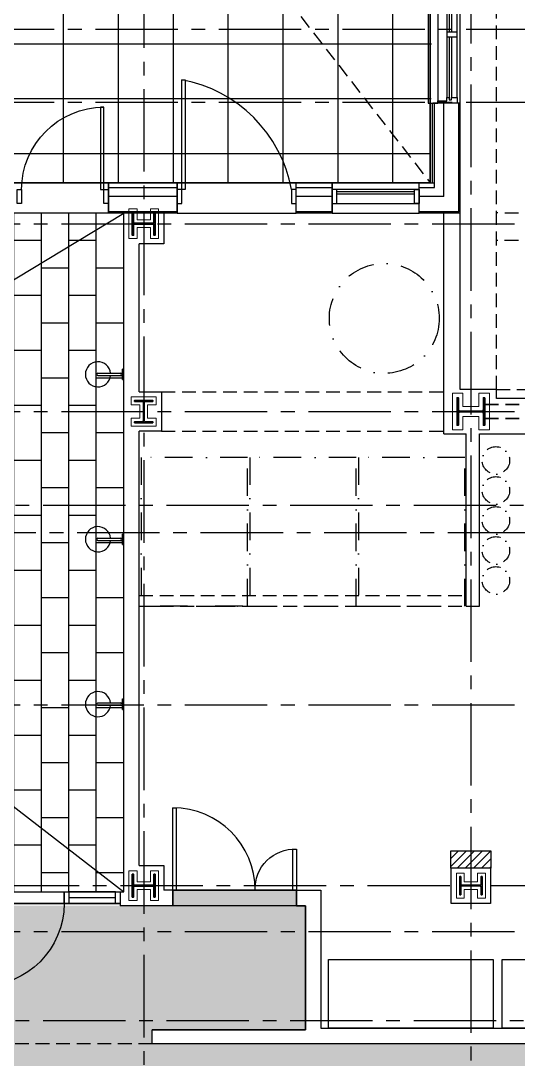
# Model space of a CAD drawing. Header units: inches. Extents: x 5931 to 10048, y 0 to 3185.
# Drawn here: x 7290.3 to 7507.7, y 1166.5 to 1619.9 of the extents above; entities that cross this region are included whole.
import ezdxf

# ---------------------------------------------------------------- set-up
doc = ezdxf.new("R2010")
doc.units = ezdxf.units.IN
doc.header["$LTSCALE"] = 48
doc.header["$MEASUREMENT"] = 0
for name, pattern in [('CENTER2', [1.125, 0.75, -0.125, 0.125, -0.125]), ('DASHDOT2', [0.5, 0.25, -0.125, 0, -0.125]), ('HIDDEN', [0.375, 0.25, -0.125]), ('HIDDEN2', [0.1875, 0.125, -0.0625])]:
    doc.linetypes.add(name, pattern=pattern)
for name, color, linetype in [('_0_Objects', 8, 'Continuous'), ('A-Door', 8, 'Continuous'), ('A-Door-Head', 8, 'Continuous'), ('A-Eqpm-NIC', 8, 'DASHDOT2'), ('A-Flor-Case', 8, 'Continuous'), ('A-Flor-Case-Full Height', 8, 'Continuous'), ('A-Flor-Pattern', 8, 'Continuous'), ('A-Flor-Pool-Acc', 8, 'Continuous'), ('A-Flor-Soffit', 8, 'HIDDEN2'), ('A-Flor-Spcl', 8, 'Continuous'), ('A-Flor-Wall Mtd Fixture', 8, 'Continuous'), ('A-Glaz', 8, 'Continuous'), ('A-Glaz-Sill', 8, 'Continuous'), ('A-Grid(3-32)', 8, 'CENTER2'), ('A-Roof-Drain', 8, 'Continuous'), ('A-Wall-Full', 8, 'Continuous'), ('A-Wall-Hatch', 8, 'Continuous')]:
    doc.layers.add(name, color=color, linetype=linetype)
for name, color, linetype, lineweight in [('A-Detl-Hatch', 8, 'Continuous', 18), ('S-Detl-Hatch', 8, 'Continuous', 18), ('S-Detl-Wide', 8, 'Continuous', 35)]:
    doc.layers.add(name, color=color, linetype=linetype, lineweight=lineweight)
doc.layers.add('G-Anno-Nplt', color=8, linetype='Continuous', lineweight=18, plot=False)
doc.styles.get("Standard").update_dxf_attribs({"font": 'arial.ttf'})

# ---------------------------------------------------------------- blocks, each defined once
blk = doc.blocks.new('EXTERIOR WINDOW 3')
at = {"layer": 'A-Glaz'}
for p, q in [((5693, -8445.75), (5693, -8419.25)), ((5694, -8445.75), (5694, -8419.25)), ((5695, -8474.25), (5695, -8419.25)), ((5693, -8474.25), (5693, -8447.75)), ((5694, -8474.25), (5694, -8447.75))]:
    blk.add_line(p, q, dxfattribs=at)
for points in [[(5693, -8419.25), (5690.5, -8419.25), (5690.5, -8416.75), (5699, -8416.75), (5699, -8417.75), (5695, -8417.75), (5695, -8419.25), (5694, -8419.25), (5694, -8418.25), (5693, -8418.25), (5693, -8419.25)], [(5693, -8474.25), (5690.5, -8474.25), (5690.5, -8476.75), (5699, -8476.75), (5699, -8475.75), (5695, -8475.75), (5695, -8474.25), (5694, -8474.25), (5694, -8475.25), (5693, -8475.25), (5693, -8474.25)]]:
    blk.add_lwpolyline(points, dxfattribs=at)
blk.add_lwpolyline([(5690.5, -8445.75), (5690.5, -8447.75), (5695, -8447.75), (5695, -8445.75)], close=True, dxfattribs=at)
at = {"layer": 'A-Glaz-Sill'}
for p, q in [((5689.12, -8416.75), (5689.12, -8476.75)), ((5690.5, -8419.25), (5690.5, -8474.25)), ((5699, -8475.75), (5699, -8417.75))]:
    blk.add_line(p, q, dxfattribs=at)
blk.add_lwpolyline([(5699, -8476.75), (5703.12, -8476.75), (5703.12, -8416.75), (5699, -8416.75)], dxfattribs=at)
blk = doc.blocks.new('Door 36in')
blk.add_lwpolyline([(0, 36), (1.5, 36), (1.5, 0), (0, 0)], close=True)
blk.add_arc((0, 0), 36, 0, 90)
blk = doc.blocks.new('1ST FLOOR CORE & SHELL')
at = {"layer": 'A-Door'}
blk.add_lwpolyline([(3345.13, -8447.88), (3346.63, -8447.88), (3346.63, -8495.88), (3345.13, -8495.88)], close=True, dxfattribs=at)
blk.add_arc((3334.23, -8506.77), 59.9, 10.4841, 79.5159, dxfattribs=at)
at = {"layer": 'A-Glaz'}
for p, q in [((3446.88, -8496.88), (3412.88, -8496.88)), ((3446.88, -8497.88), (3412.88, -8497.88))]:
    blk.add_line(p, q, dxfattribs=at)
for points in [[(3275.13, -8501.88), (3273.13, -8501.88), (3273.13, -8495.88), (3275.13, -8495.88)], [(3313.13, -8501.88), (3311.13, -8501.88), (3311.13, -8495.88), (3313.13, -8495.88)], [(3343.13, -8501.88), (3345.13, -8501.88), (3345.13, -8495.88), (3343.13, -8495.88)], [(3393.13, -8501.88), (3395.13, -8501.88), (3395.13, -8495.88), (3393.13, -8495.88)], [(3410.88, -8501.88), (3412.88, -8501.88), (3412.88, -8495.88), (3410.88, -8495.88)], [(3448.88, -8501.88), (3446.88, -8501.88), (3446.88, -8495.88), (3448.88, -8495.88)]]:
    blk.add_lwpolyline(points, close=True, dxfattribs=at)
at = {"layer": 'A-Glaz-Sill'}
for p, q in [((3448.88, -8495.88), (3412.88, -8495.88)), ((3412.88, -8501.88), (3448.88, -8501.88))]:
    blk.add_line(p, q, dxfattribs=at)
at = {"layer": 'A-Wall-Full'}
for p, q in [((3453.75, -8492.88), (3453.75, -8458.12)), ((3466.87, -8458.12), (3454.87, -8458.12)), ((3466.87, -8506.13), (3466.87, -8458.12)), ((3313.13, -8492.88), (3343.13, -8492.88)), ((3313.13, -8506.13), (3313.13, -8492.88)), ((3343.13, -8506.13), (3343.13, -8492.88)), ((3395.13, -8506.13), (3395.13, -8492.88)), ((3395.13, -8492.88), (3410.88, -8492.88)), ((3410.88, -8506.13), (3410.88, -8492.88)), ((3448.88, -8492.88), (3455.62, -8492.88)), ((3448.88, -8506.13), (3448.88, -8492.88)), ((3343.13, -8506.13), (3313.13, -8506.13)), ((3410.88, -8506.13), (3395.13, -8506.13)), ((3466.87, -8506.13), (3448.88, -8506.13))]:
    blk.add_line(p, q, dxfattribs=at)
at = {"layer": 'A-Wall-Hatch'}
for p, q in [((3454.75, -8492.88), (3454.75, -8458.12)), ((3455.62, -8494.88), (3455.62, -8458.12)), ((3459.62, -8498.88), (3459.62, -8458.12)), ((3466.25, -8505.5), (3466.25, -8458.12)), ((3313.13, -8494.88), (3343.13, -8494.88)), ((3395.13, -8494.88), (3410.88, -8494.88)), ((3448.88, -8494.88), (3455.62, -8494.88)), ((3343.13, -8498.88), (3313.13, -8498.88)), ((3410.88, -8498.88), (3395.13, -8498.88)), ((3459.62, -8498.88), (3448.88, -8498.88)), ((3343.13, -8505.5), (3313.13, -8505.5)), ((3410.88, -8505.5), (3395.13, -8505.5)), ((3466.25, -8505.5), (3448.88, -8505.5))]:
    blk.add_line(p, q, dxfattribs=at)
at = {"rotation": 180}
blk.add_blockref('EXTERIOR WINDOW 3', (9156, -16874.88), dxfattribs=at)
at = {"layer": 'A-Door', "xscale": -1}
blk.add_blockref('Door 36in', (3311.13, -8495.88), dxfattribs=at)
blk = doc.blocks.new('*U10')
at = {"layer": 'A-Detl-Hatch'}
h = blk.add_hatch(dxfattribs=at)
h.set_pattern_fill('ANSI32', color=256, scale=6, style=0)
h.set_pattern_definition([(45, (0, -6.06), (-1.591, 1.591), []), (45, (1.0607, -6.06), (-1.591, 1.591), [])])
edge = h.paths.add_edge_path()
edge.add_line((6, -12.12), (6, -11.515))
edge.add_line((6, -11.515), (0.795, -11.515))
edge.add_arc((0.795, -10.915), 0.6, 180, 270, ccw=False)
edge.add_line((0.195, -10.915), (0.195, -1.205))
edge.add_arc((0.795, -1.205), 0.6, 90, 180, ccw=False)
edge.add_line((0.795, -0.605), (6, -0.605))
edge.add_line((6, -0.605), (6, 0))
edge.add_line((6, 0), (-6, 0))
edge.add_line((-6, 0), (-6, -0.605))
edge.add_line((-6, -0.605), (-0.795, -0.605))
edge.add_arc((-0.795, -1.205), 0.6, 0, 90, ccw=False)
edge.add_line((-0.195, -1.205), (-0.195, -10.915))
edge.add_arc((-0.795, -10.915), 0.6, 270, 360, ccw=False)
edge.add_line((-0.795, -11.515), (-6, -11.515))
edge.add_line((-6, -11.515), (-6, -12.12))
edge.add_line((-6, -12.12), (6, -12.12))
at = {"linetype": 'ByBlock'}
blk.add_lwpolyline([(6, -12.12), (6, -11.515), (0.795, -11.515, -0.4142136), (0.195, -10.915), (0.195, -1.205, -0.4142136), (0.795, -0.605), (6, -0.605), (6, 0), (-6, 0), (-6, -0.605), (-0.795, -0.605, -0.4142136), (-0.195, -1.205), (-0.195, -10.915, -0.4142136), (-0.795, -11.515), (-6, -11.515), (-6, -12.12)], format="xyb", close=True, dxfattribs=at)
blk = doc.blocks.new('W12X65')
at = {"layer": 'S-Detl-Hatch'}
blk.add_lwpolyline([(13860.59, -7310.28), (13860.59, -7305.67), (13854.79, -7305.67), (13854.79, -7298.76), (13860.59, -7298.76), (13860.59, -7294.16), (13844.59, -7294.16), (13844.59, -7298.76), (13850.4, -7298.76), (13850.4, -7305.67), (13844.59, -7305.67), (13844.59, -7310.28)], close=True, dxfattribs=at)
at = {"layer": 'S-Detl-Wide'}
blk.add_blockref('*U10', (13852.59, -7296.16), dxfattribs=at)
blk = doc.blocks.new('*U9')
at = {"layer": 'A-Detl-Hatch'}
h = blk.add_hatch(dxfattribs=at)
h.set_pattern_fill('ANSI32', color=256, scale=6, style=0)
h.set_pattern_definition([(45, (0, -4.865), (-1.591, 1.591), []), (45, (1.0607, -4.865), (-1.591, 1.591), [])])
edge = h.paths.add_edge_path()
edge.add_line((3.98, -9.73), (3.98, -9.295))
edge.add_line((3.98, -9.295), (0.645, -9.295))
edge.add_arc((0.645, -8.795), 0.5, 180, 270, ccw=False)
edge.add_line((0.145, -8.795), (0.145, -0.935))
edge.add_arc((0.645, -0.935), 0.5, 90, 180, ccw=False)
edge.add_line((0.645, -0.435), (3.98, -0.435))
edge.add_line((3.98, -0.435), (3.98, 0))
edge.add_line((3.98, 0), (-3.98, 0))
edge.add_line((-3.98, 0), (-3.98, -0.435))
edge.add_line((-3.98, -0.435), (-0.645, -0.435))
edge.add_arc((-0.645, -0.935), 0.5, 0, 90, ccw=False)
edge.add_line((-0.145, -0.935), (-0.145, -8.795))
edge.add_arc((-0.645, -8.795), 0.5, -90, 0, ccw=False)
edge.add_line((-0.645, -9.295), (-3.98, -9.295))
edge.add_line((-3.98, -9.295), (-3.98, -9.73))
edge.add_line((-3.98, -9.73), (3.98, -9.73))
at = {"linetype": 'ByBlock'}
blk.add_lwpolyline([(3.98, -9.73), (3.98, -9.295), (0.645, -9.295, -0.4142136), (0.145, -8.795), (0.145, -0.935, -0.4142136), (0.645, -0.435), (3.98, -0.435), (3.98, 0), (-3.98, 0), (-3.98, -0.435), (-0.645, -0.435, -0.4142136), (-0.145, -0.935), (-0.145, -8.795, -0.4142136), (-0.645, -9.295), (-3.98, -9.295), (-3.98, -9.73)], format="xyb", close=True, dxfattribs=at)
blk = doc.blocks.new('W10X33')
at = {"layer": 'S-Detl-Hatch'}
blk.add_lwpolyline([(13773.28, -7309.78), (13773.28, -7306.34), (13769.45, -7306.34), (13769.45, -7300.48), (13773.28, -7300.48), (13773.28, -7297.05), (13762.32, -7297.05), (13762.32, -7300.48), (13766.16, -7300.48), (13766.16, -7306.34), (13762.32, -7306.34), (13762.32, -7309.78)], close=True, dxfattribs=at)
at = {"layer": 'S-Detl-Wide'}
blk.add_blockref('*U9', (13767.8, -7298.55), dxfattribs=at)
blk = doc.blocks.new('*U16')
at = {"layer": 'A-Detl-Hatch'}
h = blk.add_hatch(dxfattribs=at)
h.set_pattern_fill('ANSI32', color=256, scale=6, style=0)
h.set_pattern_definition([(45, (0, -4.99), (-1.591, 1.591), []), (45, (1.0607, -4.99), (-1.591, 1.591), [])])
edge = h.paths.add_edge_path()
edge.add_line((5, -9.98), (5, -9.42))
edge.add_line((5, -9.42), (0.67, -9.42))
edge.add_arc((0.67, -8.92), 0.5, 180, 270, ccw=False)
edge.add_line((0.17, -8.92), (0.17, -1.06))
edge.add_arc((0.67, -1.06), 0.5, 90, 180, ccw=False)
edge.add_line((0.67, -0.56), (5, -0.56))
edge.add_line((5, -0.56), (5, 0))
edge.add_line((5, 0), (-5, 0))
edge.add_line((-5, 0), (-5, -0.56))
edge.add_line((-5, -0.56), (-0.67, -0.56))
edge.add_arc((-0.67, -1.06), 0.5, 0, 90, ccw=False)
edge.add_line((-0.17, -1.06), (-0.17, -8.92))
edge.add_arc((-0.67, -8.92), 0.5, -90, 0, ccw=False)
edge.add_line((-0.67, -9.42), (-5, -9.42))
edge.add_line((-5, -9.42), (-5, -9.98))
edge.add_line((-5, -9.98), (5, -9.98))
at = {"linetype": 'ByBlock'}
blk.add_lwpolyline([(5, -9.98), (5, -9.42), (0.67, -9.42, -0.414214), (0.17, -8.92), (0.17, -1.06, -0.414214), (0.67, -0.56), (5, -0.56), (5, 0), (-5, 0), (-5, -0.56), (-0.67, -0.56, -0.414214), (-0.17, -1.06), (-0.17, -8.92, -0.414214), (-0.67, -9.42), (-5, -9.42), (-5, -9.98)], format="xyb", close=True, dxfattribs=at)
blk = doc.blocks.new('W10x49')
at = {"layer": 'S-Detl-Hatch'}
blk.add_lwpolyline([(14011.1, -7309.78), (14011.1, -7306.22), (14006.27, -7306.22), (14006.27, -7300.36), (14011.1, -7300.36), (14011.1, -7296.8), (13998.1, -7296.8), (13998.1, -7300.36), (14002.93, -7300.36), (14002.93, -7306.22), (13998.1, -7306.22), (13998.1, -7309.78)], close=True, dxfattribs=at)
at = {"layer": 'S-Detl-Wide'}
blk.add_blockref('*U16', (14004.6, -7298.3), dxfattribs=at)
blk = doc.blocks.new('1ST FLOOR - STRUCTURAL GRID')
at = {"layer": 'A-Grid(3-32)'}
for p, q in [((3328.5, -7426.01), (3328.5, -9520.75)), ((3471.5, -7424.01), (3471.5, -9520.75)), ((2119.38, -8425.75), (5912.5, -8425.75)), ((2119.38, -8457.75), (5912.5, -8457.75)), ((2104.5, -8510.75), (5927.38, -8510.75)), ((2104.5, -8592.75), (5927.38, -8592.75)), ((5912.5, -8633.75), (2120.87, -8633.75)), ((5927.38, -8645.75), (2104.5, -8645.75)), ((2104.5, -8720.75), (5927.38, -8720.75)), ((2130.3, -8799.75), (5901.58, -8799.75)), ((2104.5, -8819.75), (5927.38, -8819.75)), ((5912.5, -8858.75), (2119.31, -8858.75))]:
    blk.add_line(p, q, dxfattribs=at)
at = {"layer": 'S-Detl-Wide', "linetype": 'HIDDEN2'}
for p, q in [((3477.56, -8589.75), (3725.44, -8589.75)), ((3477.56, -8595.75), (3725.44, -8595.75))]:
    blk.add_line(p, q, dxfattribs=at)
at = {"rotation": 90}
for name, p in [('W10x49', (-3974.79, -22515.35)), ('W12X65', (-3830.72, -22445.34)), ('W10x49', (-3974.79, -22804.35)), ('W10X33', (-3831.91, -22567.55))]:
    blk.add_blockref(name, p, dxfattribs=at)
blk.add_blockref('W10X33', (-10439.3, -1289.34))
blk = doc.blocks.new('terrace')
at = {"layer": 'A-Flor-Pool-Acc'}
h = blk.add_hatch(dxfattribs=at)
h.set_pattern_fill('NET', color=256, scale=192, angle=-13.8778)
h.set_pattern_definition([(0, (-84203.073, -55726.147), (0, 24), []), (90, (-84203.073, -55726.147), (-24, 1e-15), [])])
h.paths.add_polyline_path([(489.75, 199.75), (357.75, 199.75), (357.75, 379.75), (132, 379.75), (132, 199.75), (1.12, 199.75), (1.12, 79.75), (488.62, 79.75)])
at = {"layer": 'A-Flor-Pool-Acc', "flags": 128}
for points in [[(1.12, 492.5), (488.62, 492.5), (488.62, 79.75), (1.12, 79.75)], [(1.12, 492.5), (1.12, 79.75), (488.62, 79.75), (488.62, 492.5)]]:
    blk.add_lwpolyline(points, close=True, dxfattribs=at)
for points in [[(488.62, 492.5), (488.62, 79.75)], [(0, 79.75), (488.62, 79.75)]]:
    blk.add_lwpolyline(points, dxfattribs=at)
blk = doc.blocks.new('King Studio 2 -40')
at = {"layer": 'A-Flor-Soffit'}
for p, q in [((9.56, 264.88), (195, 264.78)), ((9.56, 264.88), (9.56, 147.25)), ((74.63, 147.25), (74.68, 264.84)), ((86.62, 147.24), (86.68, 264.84))]:
    blk.add_line(p, q, dxfattribs=at)
at = {"layer": 'A-Wall-Full'}
for p, q in [((9.56, 264.88), (9.56, 280.63)), ((5.63, 264.88), (9.56, 264.88)), ((5.63, 147.25), (5.63, 264.88))]:
    blk.add_line(p, q, dxfattribs=at)
at = {"layer": 'G-Anno-Nplt'}
blk.add_line((9.56, 280.63), (215.63, 280.63), dxfattribs=at)
blk = doc.blocks.new('DR 1FOOT')
blk.add_lwpolyline([(1.5, 18), (0, 18), (0, 0), (1.5, 0)], close=True)
blk.add_arc((0.75, 0.75), 17.27, 357.5104, 92.4896)
blk = doc.blocks.new('GOOSENECK WALL LIGHT')
for p, q in [((-0.5, 11.25), (-0.5, 0.5)), ((0.5, 11.25), (0.5, 0.5)), ((-2.27, 0.5), (-2.5, 0)), ((-2.5, 0), (2.5, 0)), ((-2.27, 0.5), (2.27, 0.5)), ((2.27, 0.5), (2.5, 0))]:
    blk.add_line(p, q)
for centre, radius, start, end in [((0, 11.25), 5.5, 275.2159, 264.7841), ((0, 11.25), 0.5, 0, 180), ((0, 1.5), 0.5, 180, 0)]:
    blk.add_arc(centre, radius, start, end)
blk.add_attdef('WXX', (-6.36, -5.1), '', height=4.5)
blk = doc.blocks.new('floor pattern 1st floor')
at = {"layer": 'A-Flor-Pattern'}
h = blk.add_hatch(dxfattribs=at)
h.set_pattern_fill('WOODS_BOARD_WIDE', color=256, scale=3, pattern_type=2)
h.set_pattern_definition([(0, (2343, 1229.155), (0, 6), []), (90, (2343, 1229.155), (-12, 12), [6, -42]), (90, (2367, 1235.155), (-12, 12), [6, -42])])
edge = h.paths.add_edge_path(flags=16)
edge.add_line((2149.55, 1020.63), (2161.55, 1020.63))
edge.add_ellipse((2161.55, 1015.63), major_axis=(-3.54, -3.54), ratio=1, start_angle=135, end_angle=225, ccw=False)
edge.add_line((2166.55, 1015.63), (2166.55, 984.63))
edge.add_ellipse((2161.55, 984.63), major_axis=(3.54, -3.54), ratio=1, start_angle=315, end_angle=405, ccw=False)
edge.add_line((2161.55, 979.63), (2156.55, 979.63))
edge.add_line((2156.55, 979.63), (2156.55, 955.63))
edge.add_line((2156.55, 955.63), (2147.55, 955.63))
edge.add_line((2147.55, 955.63), (2126.55, 955.63))
edge.add_line((2126.55, 955.63), (2126.55, 995.43))
edge.add_line((2126.55, 995.43), (2126.55, 1010.63))
edge.add_line((2126.55, 1010.63), (2144.55, 1010.63))
edge.add_line((2144.55, 1010.63), (2144.55, 1015.63))
edge.add_ellipse((2148.74, 1016.43), major_axis=(3.19, 3.19), ratio=0.85373, start_angle=38.5071, end_angle=141.4929, ccw=False)
edge = h.paths.add_edge_path(flags=16)
edge.add_ellipse((2192.35, 952.43), major_axis=(-3.19, 3.19), ratio=0.855373, start_angle=218.4535, end_angle=321.5465, ccw=False)
edge.add_line((2196.55, 951.63), (2196.53, 920.27))
edge.add_ellipse((2191.55, 920.63), major_axis=(-3.54, -3.54), ratio=1, start_angle=45, end_angle=130.7903, ccw=False)
edge.add_line((2191.55, 915.63), (2186.71, 915.63))
edge.add_line((2186.71, 915.63), (2186.55, 891.63))
edge.add_line((2186.55, 891.63), (2177.55, 891.63))
edge.add_line((2177.55, 891.63), (2156.55, 891.63))
edge.add_line((2156.55, 891.63), (2156.55, 931.43))
edge.add_line((2156.55, 931.43), (2156.55, 946.63))
edge.add_line((2156.55, 946.63), (2174.55, 946.63))
edge.add_line((2174.55, 946.63), (2174.55, 951.63))
edge.add_ellipse((2179.55, 951.63), major_axis=(3.54, -3.54), ratio=1, start_angle=135, end_angle=225, ccw=False)
edge.add_line((2179.55, 956.63), (2191.55, 956.63))
edge = h.paths.add_edge_path(flags=16)
edge.add_ellipse((2066.4, 1141.28), major_axis=(0, 0.0156), ratio=1, start_angle=270, end_angle=337.7307)
edge.add_line((2066.41, 1141.3), (2066.41, 1141.29))
edge.add_line((2066.41, 1141.29), (2066.41, 1140.75))
edge.add_line((2066.41, 1140.75), (2066.4, 1140.75))
edge.add_line((2066.4, 1140.75), (2066.4, 1140.71))
edge.add_line((2066.4, 1140.71), (2049.13, 1140.71))
edge.add_line((2049.13, 1140.71), (2045.1, 1140.71))
edge.add_line((2045.1, 1140.71), (2032.76, 1140.71))
edge.add_line((2032.76, 1140.71), (2030.38, 1140.71))
edge.add_line((2030.38, 1140.71), (2028, 1140.71))
edge.add_line((2028, 1140.71), (2028, 1140.75))
edge.add_line((2028, 1140.75), (2028, 1140.75))
edge.add_line((2028, 1140.75), (2028, 1141.29))
edge.add_line((2028, 1141.29), (2028, 1141.3))
edge.add_ellipse((2028, 1141.28), major_axis=(0, 0.0156), ratio=1, start_angle=22.2693, end_angle=90)
edge.add_line((2027.99, 1141.28), (2027.99, 1140.71))
edge.add_line((2027.99, 1140.71), (2027.95, 1140.71))
edge.add_line((2027.95, 1140.71), (2027.95, 1141.28))
edge.add_line((2027.95, 1141.28), (2027.95, 1141.29))
edge.add_ellipse((2028, 1141.29), major_axis=(0.0455, 0), ratio=1, start_angle=90, end_angle=180, ccw=False)
edge.add_line((2028, 1141.33), (2028, 1141.33))
edge.add_line((2028, 1141.33), (2028, 1141.33))
edge.add_line((2028, 1141.33), (2033.88, 1141.33))
edge.add_line((2033.88, 1141.33), (2033.88, 1141.91))
edge.add_ellipse((2033.93, 1141.91), major_axis=(0.0515, 0), ratio=1, start_angle=90, end_angle=180, ccw=False)
edge.add_line((2033.93, 1141.96), (2036.13, 1141.96))
edge.add_line((2036.13, 1141.96), (2036.13, 1145.93))
edge.add_ellipse((2037.88, 1152.71), major_axis=(7, 0), ratio=1, start_angle=180, end_angle=255.5225, ccw=False)
edge.add_ellipse((2037.88, 1152.71), major_axis=(7, 0), ratio=1, start_angle=0, end_angle=180, ccw=False)
edge.add_ellipse((2037.88, 1152.71), major_axis=(7, 0), ratio=1, start_angle=284.4775, end_angle=360, ccw=False)
edge.add_line((2039.63, 1145.93), (2039.63, 1141.96))
edge.add_line((2039.63, 1141.96), (2041.83, 1141.96))
edge.add_ellipse((2041.83, 1141.91), major_axis=(0.0515, 0), ratio=1, start_angle=360, end_angle=450, ccw=False)
edge.add_line((2041.88, 1141.91), (2041.88, 1141.33))
edge.add_line((2041.88, 1141.33), (2052.58, 1141.33))
edge.add_line((2052.58, 1141.33), (2052.58, 1141.91))
edge.add_ellipse((2052.63, 1141.91), major_axis=(0.0515, 0), ratio=1, start_angle=90, end_angle=180, ccw=False)
edge.add_line((2052.63, 1141.96), (2054.83, 1141.96))
edge.add_line((2054.83, 1141.96), (2054.83, 1145.93))
edge.add_ellipse((2056.58, 1152.71), major_axis=(7, 0), ratio=1, start_angle=180, end_angle=255.5225, ccw=False)
edge.add_ellipse((2056.58, 1152.71), major_axis=(7, 0), ratio=1, start_angle=0, end_angle=180, ccw=False)
edge.add_ellipse((2056.58, 1152.71), major_axis=(7, 0), ratio=1, start_angle=284.4775, end_angle=360, ccw=False)
edge.add_line((2058.33, 1145.93), (2058.33, 1141.96))
edge.add_line((2058.33, 1141.96), (2060.52, 1141.96))
edge.add_ellipse((2060.52, 1141.91), major_axis=(0.0515, 0), ratio=1, start_angle=360, end_angle=450, ccw=False)
edge.add_line((2060.58, 1141.91), (2060.58, 1141.33))
edge.add_line((2060.58, 1141.33), (2066.4, 1141.33))
edge.add_line((2066.4, 1141.33), (2066.41, 1141.33))
edge.add_line((2066.41, 1141.33), (2066.41, 1141.33))
edge.add_ellipse((2066.41, 1141.29), major_axis=(0.0455, 0), ratio=1, start_angle=360, end_angle=450, ccw=False)
edge.add_line((2066.45, 1141.29), (2066.45, 1141.28))
edge.add_line((2066.45, 1141.28), (2066.45, 1140.71))
edge.add_line((2066.45, 1140.71), (2066.42, 1140.71))
edge.add_line((2066.42, 1140.71), (2066.42, 1141.28))
edge = h.paths.add_edge_path(flags=16)
edge.add_ellipse((2444.83, 1074.38), major_axis=(-118.23, -0.04), ratio=0.670803, start_angle=0, end_angle=360)
h.paths.add_polyline_path([(2248.8, 1035.5), (2231.2, 1035.5), (2231.2, 1051.02), (2248.8, 1051.02)], flags=16)
h.paths.add_polyline_path([(2082.3, 971.08), (2080.55, 971.08), (2080.55, 1020.63), (2082.3, 1020.63)], flags=16)
h.paths.add_polyline_path([(2176.17, 1088.71), (2128.17, 1088.71), (2128.17, 1056.71), (2176.17, 1056.71)], flags=16)
h.paths.add_polyline_path([(2082.8, 1013.35), (2084.55, 1013.35), (2084.55, 889.63), (2082.8, 889.63)], flags=16)
h.paths.add_polyline_path([(2647.16, 890.63), (2647.91, 890.63), (2647.91, 885.01), (2647.16, 885.01)], flags=17)
h.paths.add_polyline_path([(2904.95, 1517.5), (2903.2, 1517.5), (2903.2, 1603.94), (2838.38, 1603.94), (2838.38, 1227.95), (2473.75, 1227.95), (2473.75, 1224.79), (2343.75, 1224.79), (2343.75, 1227.95), (2248.3, 1227.95), (2248.3, 1213.63), (2077.63, 1213.63), (2077.63, 1355.13), (2019.63, 1355.13), (2019.63, 1232.01), (2025.81, 1232.01), (2025.81, 1213.63), (2006.19, 1213.63), (2006.19, 1226.76), (1903.62, 1226.76), (1903.62, 1213.63), (1889.75, 1213.63), (1889.75, 1212.88), (1884.25, 1212.88), (1884.25, 1252.76), (1889.75, 1252.76), (1889.75, 1252.01), (1902, 1252.01), (1902, 1420.01), (1885.75, 1420.01), (1885.75, 1438.01), (1751.63, 1438.01), (1751.63, 1252.76), (1758.31, 1252.76), (1758.31, 1212.88), (1756.81, 1212.88), (1756.81, 1173.26), (1347.75, 1173.26), (1347.75, 1179.26), (1414.74, 1179.26), (1414.74, 1233.51), (1410.74, 1233.51), (1410.74, 1240.25), (1356.74, 1240.25), (1356.74, 1233.51), (1269.13, 1233.51), (1269.13, 1173.26), (980.46, 1173.26), (980.46, 1209.21), (835.81, 1209.21), (835.81, 1173.26), (707.38, 1173.26), (707.38, 1113.26), (1275.75, 1113.26), (1275.75, 1101.26), (1347.75, 1101.26), (1347.75, 1113.26), (1800.63, 1113.26), (1800.63, 1077.26), (1858.63, 1077.26), (1858.63, 1113.26), (1885.75, 1113.26), (1885.75, 1158.46), (2017.2, 1158.46), (2017.2, 1140.71), (2077.2, 1140.71), (2077.2, 1158.46), (2176.17, 1158.46), (2176.17, 1129.58), (2082.08, 1129.58), (2082.08, 1127.46), (2027.09, 1127.46), (2027.09, 1061.46), (2086.8, 1061.46), (2086.8, 1056.58), (2024.71, 1056.58), (2024.71, 987.13), (2072.8, 987.13), (2072.8, 1017.73), (2080.05, 1017.73), (2080.05, 890.63), (2059.81, 890.63), (2059.81, 885.01), (2386, 885.01), (2386.02, 985.89), (2427.01, 985.89), (2427.01, 986.51), (2501.03, 986.51), (2501.03, 985.89), (2542.02, 985.89), (2542.02, 885.01), (2647.16, 885.01), (2647.16, 1054.51), (2790.91, 1054.51), (2790.91, 1108.51), (2664.93, 1108.51), (2664.93, 1114.51), (2881.96, 1114.51), (2881.96, 1158.63), (2917.96, 1158.63), (2917.96, 1114.51), (2978.21, 1114.51), (2978.21, 1227.95), (2920.86, 1227.95), (2920.86, 1226.45), (2902.77, 1226.45), (2902.77, 1231.7), (2891.52, 1231.7), (2891.52, 1397.64), (2882.27, 1397.64), (2882.27, 1453.06), (2891.52, 1453.06), (2902.77, 1453.06), (2902.77, 1458), (2921.23, 1458), (2921.23, 1455.93), (2978.21, 1455.93), (2978.21, 1516.53), (2962.2, 1516.53), (2962.2, 1517.5)])
h = blk.add_hatch(dxfattribs=at)
h.set_pattern_fill('STONE_HOLLAND_PARQUET_2', color=256, scale=3, angle=90, pattern_type=2)
h.set_pattern_definition([(90, (1335.26, 1535.882), (-12, 7e-16), []), (180, (1335.26, 1535.882), (-12, -12), [12, -12])])
h.paths.add_polyline_path([(1268.13, 1291.38), (1175.94, 1291.38), (956.13, 1291.38), (956.13, 1495.38), (1268.13, 1495.38)], flags=16)
h.paths.add_polyline_path([(1335.26, 1535.88), (1128.75, 1535.88), (1128.75, 1522.52), (1111.25, 1522.52), (1111.25, 1535.88), (875.63, 1535.88), (875.63, 1459.01), (900.25, 1459.01), (900.25, 1252.03), (913.88, 1252.03), (913.88, 1215.21), (990.96, 1215.21), (990.96, 1179.26), (1260.75, 1179.26), (1260.75, 1239.51), (1335.26, 1239.51)])
h.paths.add_polyline_path([(1111.25, 1234.53), (1111.25, 1249.99), (1128.62, 1249.99), (1128.62, 1234.53)])
for points in [[(875.63, 1535.88), (875.63, 1459.01), (900.25, 1459.01), (900.25, 1252.03), (913.88, 1252.03), (913.88, 1215.21), (990.96, 1215.21), (990.96, 1179.26), (1260.75, 1179.26), (1260.75, 1239.51), (1335.26, 1239.51), (1335.26, 1535.88), (1128.75, 1535.88), (1128.75, 1522.52), (1111.25, 1522.52), (1111.25, 1535.88), (875.63, 1535.88)], [(2006.19, 1226.76), (1903.62, 1226.76), (1903.62, 1213.63), (1885.75, 1213.63), (1885.75, 1252.01), (1902, 1252.01), (1902, 1420.01), (1885.75, 1420.01), (1885.75, 1438.01), (1751.63, 1438.01), (1751.63, 1252.01), (1756.81, 1252.01), (1756.81, 1213.63), (1751.81, 1213.63), (1751.81, 1173.26), (1347.75, 1173.26), (1347.75, 1179.26), (1414.74, 1179.26), (1414.74, 1233.51), (1410.74, 1233.51), (1410.74, 1240.25), (1356.74, 1240.25), (1356.74, 1233.51), (1333.71, 1233.51)], [(1271.21, 1233.51), (1271.21, 1234.51), (1333.71, 1234.51), (1333.71, 1233.51)]]:
    blk.add_lwpolyline(points, dxfattribs=at)

msp = doc.modelspace()

# ---------------------------------------------------------------- hatches: boundary and pattern name
at = {"layer": 'A-Flor-Spcl'}
h = msp.add_hatch(dxfattribs=at)
h.set_pattern_fill('ANSI31', color=256, scale=20, angle=-360, style=0)
h.set_pattern_definition([(45, (15703.872, -723.734), (-1.76776695, 1.76776695), [])])
h.paths.add_polyline_path([(7478.23, 1257.48), (7495.77, 1257.48), (7495.77, 1249.89), (7478.23, 1249.89)])

# ---------------------------------------------------------------- linework, layer by layer
at = {"layer": 'A-Door-Head'}
for points in [[(7232.63, 1549.13), (7328.63, 1549.13), (7328.63, 1535.88), (7232.63, 1535.88)], [(7358.63, 1535.88), (7410.63, 1535.88), (7410.63, 1549.13), (7358.63, 1549.13)], [(7426.38, 1535.88), (7464.38, 1535.88), (7464.38, 1549.13), (7426.38, 1549.13)], [(7273.21, 1239.51), (7309.21, 1239.51), (7309.21, 1234.51), (7273.21, 1234.51)], [(7356.74, 1240.25), (7410.74, 1240.25), (7410.74, 1233.51), (7356.74, 1233.51)]]:
    msp.add_lwpolyline(points, close=True, dxfattribs=at)
at = {"layer": 'A-Eqpm-NIC'}
msp.add_line((7387.25, 1364.26), (7349, 1364.26), dxfattribs=at)
for points in [[(7342.87, 1364.26), (7389.37, 1364.26), (7389.37, 1429.26), (7342.87, 1429.26)], [(7390.37, 1364.26), (7436.87, 1364.26), (7436.87, 1429.26), (7390.37, 1429.26)], [(7437.87, 1364.26), (7484.37, 1364.26), (7484.37, 1429.26), (7437.87, 1429.26)]]:
    msp.add_lwpolyline(points, close=True, dxfattribs=at)
msp.add_circle((7449.13, 1489.94), 24, dxfattribs=at)
at = {"layer": 'A-Eqpm-NIC', "ltscale": 0.5}
for centre in [(7497.94, 1427.93), (7497.94, 1414.84), (7497.94, 1401.74), (7497.94, 1388.64), (7497.94, 1375.54)]:
    msp.add_circle(centre, 6, dxfattribs=at)
at = {"layer": 'A-Flor-Case'}
for points in [[(7496.73, 1180), (7424.73, 1180), (7424.73, 1210), (7496.73, 1210)], [(7584.73, 1180), (7500.73, 1180), (7500.73, 1210), (7584.73, 1210)]]:
    msp.add_lwpolyline(points, close=True, dxfattribs=at)
at = {"layer": 'A-Flor-Pattern'}
for points in [[(7268.13, 1495.38), (7335.26, 1535.88)], [(7268.13, 1291.38), (7335.26, 1239.51)]]:
    msp.add_lwpolyline(points, dxfattribs=at)
at = {"layer": 'A-Flor-Soffit'}
for p, q in [((7351.73, 1457.87), (7475.13, 1457.87)), ((7351.73, 1440.64), (7475.13, 1440.64)), ((7342, 1368.88), (7485, 1368.88)), ((7342, 1364.26), (7485, 1364.26)), ((7347.75, 1173.26), (7269.13, 1173.26))]:
    msp.add_line(p, q, dxfattribs=at)
at = {"layer": 'A-Flor-Spcl'}
msp.add_lwpolyline([(7478.23, 1257.48), (7495.77, 1257.48), (7495.77, 1249.89), (7478.23, 1249.89)], close=True, dxfattribs=at)
at = {"layer": 'A-Glaz'}
msp.add_line((7331.71, 1237.01), (7311.21, 1237.01), dxfattribs=at)
for points in [[(7311.21, 1234.51), (7309.21, 1234.51), (7309.21, 1239.51), (7311.21, 1239.51)], [(7333.71, 1234.51), (7331.71, 1234.51), (7331.71, 1239.51), (7333.71, 1239.51)]]:
    msp.add_lwpolyline(points, close=True, dxfattribs=at)
at = {"layer": 'A-Glaz-Sill'}
for p, q in [((7331.71, 1239.51), (7311.21, 1239.51)), ((7331.71, 1234.51), (7311.21, 1234.51))]:
    msp.add_line(p, q, dxfattribs=at)
at = {"layer": 'A-Roof-Drain', "linetype": 'HIDDEN2'}
msp.add_line((7313.13, 1749.51), (7469.25, 1549.13), dxfattribs=at)
at = {"layer": 'A-Wall-Full'}
for p, q in [((7335.26, 1239.51), (7335.26, 1535.88)), ((7475.13, 1439.51), (7475.13, 1535.88)), ((7482.38, 1458.82), (7482.38, 1535.88)), ((7342, 1457.87), (7342, 1522.51)), ((7342, 1251.01), (7342, 1440.64)), ((7475.13, 1439.51), (7485, 1439.51)), ((7485, 1364.26), (7485, 1439.51)), ((7490.75, 1364.26), (7490.75, 1439.51)), ((7490.75, 1439.51), (7742.38, 1439.51)), ((7485, 1364.26), (7490.75, 1364.26)), ((7333.71, 1239.51), (7335.26, 1239.51)), ((7333.71, 1239.51), (7333.71, 1233.51)), ((7356.74, 1240.25), (7352.74, 1240.25)), ((7356.74, 1233.51), (7356.74, 1240.25)), ((7410.74, 1240.25), (7410.74, 1233.51)), ((7410.74, 1240.25), (7421.48, 1240.25)), ((7421.48, 1240.25), (7421.48, 1180)), ((7356.74, 1233.51), (7333.71, 1233.51)), ((7410.74, 1233.51), (7414.74, 1233.51)), ((7414.74, 1233.51), (7414.74, 1179.26)), ((7347.75, 1173.26), (7347.75, 1179.26)), ((7414.74, 1179.26), (7347.75, 1179.26)), ((7421.48, 1180), (7587.44, 1180)), ((7414.74, 1173.26), (7347.75, 1173.26))]:
    msp.add_line(p, q, dxfattribs=at)
for points in [[(7352.74, 1535.88), (7352.74, 1522.51), (7342, 1522.51)], [(7342, 1457.87), (7351.73, 1457.87), (7351.73, 1440.64), (7342, 1440.64)], [(7342, 1251.01), (7352.74, 1251.01), (7352.74, 1240.25)], [(7756.81, 1213.63), (7751.81, 1213.63), (7751.81, 1173.26), (7414.74, 1173.26)]]:
    msp.add_lwpolyline(points, dxfattribs=at)
msp.add_lwpolyline([(7478.39, 1249.99), (7495.62, 1249.99), (7495.62, 1234.53), (7478.39, 1234.53)], close=True, dxfattribs=at)

# ---------------------------------------------------------------- block references
at = {"layer": '_0_Objects', "linetype": 'HIDDEN'}
msp.add_blockref('1ST FLOOR - STRUCTURAL GRID', (4015.5, 10042.01), dxfattribs=at)
at = {"layer": '_0_Objects'}
for name, p in [('1ST FLOOR CORE & SHELL', (4015.5, 10042.01)), ('terrace', (6980.63, 1469.38))]:
    msp.add_blockref(name, p, dxfattribs=at)
at = {"layer": '_0_Objects', "rotation": 90}
msp.add_blockref('King Studio 2 -40', (7763, 1449.26), dxfattribs=at)
at = {"layer": 'A-Door'}
msp.add_blockref('Door 36in', (7356.74, 1240.25), dxfattribs=at)
at = {"layer": 'A-Door', "xscale": -1}
msp.add_blockref('DR 1FOOT', (7410.74, 1240.25), dxfattribs=at)
at = {"layer": 'A-Door', "xscale": -1, "rotation": 180}
msp.add_blockref('Door 36in', (7273.21, 1234.51), dxfattribs=at)
at = {"layer": 'A-Flor-Case-Full Height'}
msp.add_blockref('floor pattern 1st floor', (6000, 0), dxfattribs=at)
at = {"layer": 'A-Flor-Wall Mtd Fixture', "rotation": 90}
for p in [(7335.26, 1465.51), (7335.26, 1393.51), (7335.26, 1321.51)]:
    msp.add_blockref('GOOSENECK WALL LIGHT', p, dxfattribs=at)

doc.saveas('drawing.dxf')
